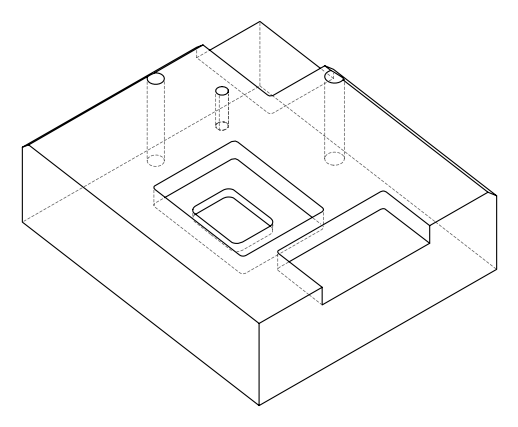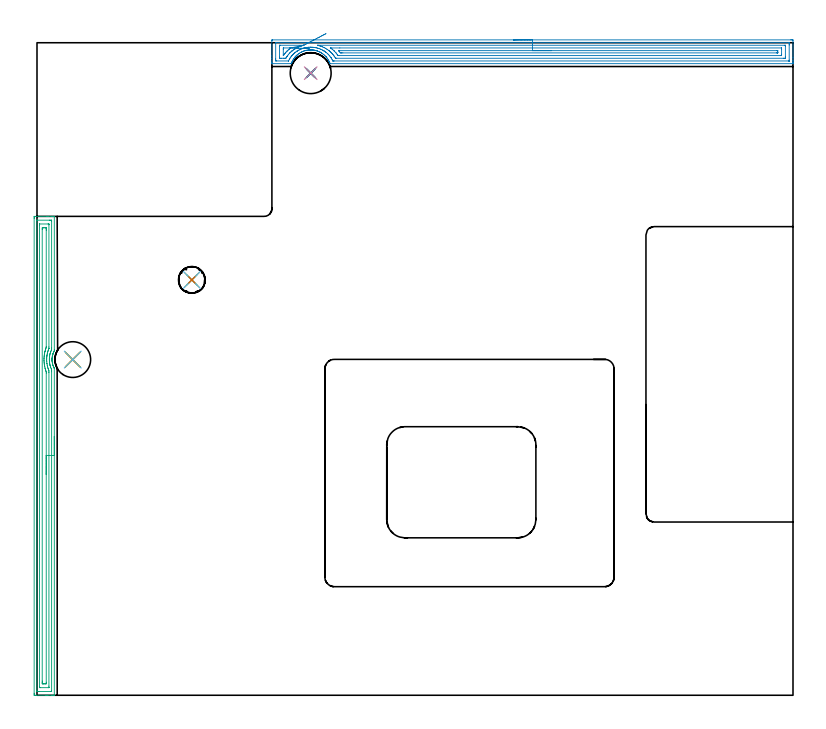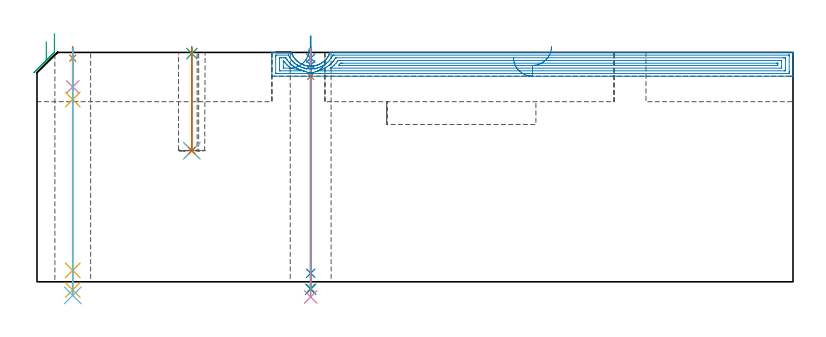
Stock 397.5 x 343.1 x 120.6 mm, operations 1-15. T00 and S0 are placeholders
(PLAN: 19 operations, 15 tool changes, 331.6 min)
(1 SPOT_DRILL | STEP1HOLE | NXT0321_9005460120000 | 0.05 min | 183 mm3)
(2 SPOT_DRILL_1 | STEP1HOLE_1 | NXT0321_9005460120000 | 0.05 min | 183 mm3)
(3 SPOT_DRILL_2 | STEP1POCKET | NXT0321_9005460120000 | 0.03 min | 2 mm3)
(4 DRILL_BLIND_HOLE_INTO_CENTER | STEP1HOLE | NXT0301_092 | 0.08 min | 1729 mm3)
(5 GUN_DRILL_THROUGH_HOLE | STEP1HOLE | UGT0307_009 | 0.61 min | 11714 mm3)
(6 DRILL_TO_ENLARGE_THROUGH_HOLE | STEP1HOLE | UGT0301_256 | 0.52 min | 19802 mm3)
(7 DRILL_BLIND_HOLE_INTO_CENTER_1 | STEP1HOLE_1 | NXT0301_055 | 0.06 min | 526 mm3)
(8 GUN_DRILL_THROUGH_HOLE_1 | STEP1HOLE_1 | UGT0307_006 | 0.62 min | 6979 mm3)
(9 DRILL_TO_ENLARGE_THROUGH_HOLE_1 | STEP1HOLE_1 | NXT0301_102 | 0.51 min | 9529 mm3)
(10 DRILL_TO_ENLARGE_THROUGH_HOLE_2 | STEP1HOLE_1 | UGT0301_052 | 0.52 min | 26519 mm3)
(11 DRILL_BLIND_HOLE_INTO_CENTER_2 | STEP1POCKET | NXT0301_055 | 0.22 min | 2787 mm3)
(12 DRILL_TO_ENLARGE_BLIND_HOLE | STEP1POCKET | UGT0301_374 | 0.22 min | 4054 mm3)
(13 BORE_BLIND_HOLE | STEP1POCKET | UGT0332_064 | 0.22 min | 1095 mm3)
(14 AREA_MILL | FG_CHAMFER_SURFACE | UGT0205_001 | 11.05 min | 21606 mm3)
(15 AREA_MILL_1 | FG_CHAMFER_SURFACE_1 | UGT0205_001 | 8.31 min | 14485 mm3)
(16 MILL_CORNER_NOTCH_RECTANGULAR | CORNER_NOTCH_RECTANGULAR | NXT0201_008 | Follow Part, ap 1.5, ae 75% | 108.59 min | 291078 mm3)
(17 MILL_RECTANGULAR_POCKET | POCKET_RECTANGULAR_STRAIGHT | NXT0201_009 | Follow Part, ap 2, ae 75% | 85.23 min | 469951 mm3)
(18 MILL_RECTANGULAR_POCKET_1 | POCKET_RECTANGULAR_STRAIGHT_1 | UGT0201_100 | Follow Part, ap 4.5, ae 75% | 2.2 min | 54042 mm3)
(19 MILL_SLOT | SLOT_PARTIAL_RECTANGULAR | NXT0201_009 | Follow Part, ap 2, ae 75% | 112.54 min | 310785 mm3)
(TOOL NXT0321_9005460120000 | NC Spot Drill, 142deg, 12mm, Carbide, Uncoated | D12 PA142 FL30 Z2)
(TOOL NXT0301_092 | Carbide Drill 12.1mm [860.1-1210-061A1-MM 2214] | D12.1 PA140 FL77 Z2)
(TOOL UGT0307_009 | Gun Drill 12 mm | D12 PA130 FL24 Z1)
(TOOL UGT0301_256 | Twist Drill 18.8 mm | D18.8 PA118 FL135 Z2)
(TOOL NXT0301_055 | Carbide Drill 8.4mm [860.1-0840-042A1-MM 2214] | D8.4 PA140 FL61 Z2)
(TOOL UGT0307_006 | Gun Drill 9 mm | D9 PA130 FL24 Z1)
(TOOL NXT0301_102 | Carbide Drill 13.5mm [860.1-1350-108A1-MM 2214] | D13.5 PA140 FL123 Z2)
(TOOL UGT0301_052 | Twist Drill 21.5 mm | D21.5 PA118 FL150 Z2)
(TOOL UGT0301_374 | Twist Drill Flat Bottom 13 mm | D13 PA180 FL101 Z2)
(TOOL UGT0332_064 | 14 mm Boring Bar Slip Fit | D14)
(TOOL UGT0205_001 | Chamfer Mill 20 x 3 x 45 deg. | D20 FL50 Z2)
(TOOL NXT0201_008 | ENDMILL 6mm [2P460-0600-NA 1630] | D6 FL26 Z6)
(TOOL NXT0201_009 | ENDMILL 8mm [2P460-0800-NA 1630] | D8 FL26 Z6)
(TOOL UGT0201_100 | End Mill 18 mm | D18 FL22 Z2)
(OP 1 SPOT_DRILL)
G17 G21 G94 G90
T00 M6
G54
G17 G0 G90 X18.8 Y176.5 S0 M3
G43 Z130.6 H0
G94 G81 G98 Z117.6 F250. R123.6
G80
M5
M2
(OP 2 SPOT_DRILL_1)
G17 G21 G94 G90
T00 M6
G54
G17 G0 G90 X143.9 Y327.1 S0 M3
G43 Z130.6 H0
G94 G81 G98 Z117.6 F250. R123.6
G80
M5
M2
(OP 3 SPOT_DRILL_2)
G17 G21 G94 G90
T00 M6
G54
G17 G0 G90 X81.4 Y218.4 S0 M3
G43 Z130.6 H0
G94 G81 G98 Z119.997 F250. R123.6
G80
M5
M2
(OP 4 DRILL_BLIND_HOLE_INTO_CENTER)
G17 G21 G94 G90
T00 M6
G54
G17 G0 G90 X18.8 Y176.5 S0 M3
G43 Z130.6 H1
G94 G81 G98 Z102.45 F250. R122.6
G80
M5
M2
(OP 5 GUN_DRILL_THROUGH_HOLE)
G17 G21 G94 G90
T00 M6
G54
G17 G0 G90 X18.8 Y176.5 M8
G43 Z130.6 H0
Z116.619
S716 M3
G94 G1 Z95.836 F125. M26
G4 X.084
Z6. F250.
G4 X.084
Z-4.298 F125.
G4 X.084
M5
M9
G0 Z116.619
Z130.6
M2
(OP 6 DRILL_TO_ENLARGE_THROUGH_HOLE)
G17 G21 G94 G90
T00 M6
G54
G17 G0 G90 X18.8 Y176.5 S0 M3
G43 Z130.6 H0
G94 G73 G98 Z-7.148 F250. Q18.25 R122.6
G80
M5
M2
(OP 7 DRILL_BLIND_HOLE_INTO_CENTER_1)
G17 G21 G94 G90
T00 M6
G54
G17 G0 G90 X143.9 Y327.1 S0 M3
G43 Z130.6 H1
G94 G81 G98 Z108. F250. R122.6
G80
M5
M2
(OP 8 GUN_DRILL_THROUGH_HOLE_1)
G17 G21 G94 G90
T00 M6
G54
G17 G0 G90 X143.9 Y327.1 M8
G43 Z130.6 H0
Z129.213
S716 M3
G94 G1 Z114.002 F125. M26
G4 X.084
Z4.5 F250.
G4 X.084
Z-3.598 F125.
G4 X.084
M5
M9
G0 Z129.213
Z130.6
M2
(OP 9 DRILL_TO_ENLARGE_THROUGH_HOLE_1)
G17 G21 G94 G90
T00 M6
G54
G17 G0 G90 X143.9 Y327.1 S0 M3
G43 Z130.6 H1
G94 G73 G98 Z-3.957 F250. Q12.456 R122.6
G80
M5
M2
(OP 10 DRILL_TO_ENLARGE_THROUGH_HOLE_2)
G17 G21 G94 G90
T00 M6
G54
G17 G0 G90 X143.9 Y327.1 S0 M3
G43 Z130.6 H0
G94 G73 G98 Z-7.959 F250. Q21.427 R122.6
G80
M5
M2
(OP 11 DRILL_BLIND_HOLE_INTO_CENTER_2)
G17 G21 G94 G90
T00 M6
G54
G17 G0 G90 X81.4 Y218.4 S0 M3
G43 Z130.6 H1
G94 G81 G98 Z68.9 F250. R122.6
G80
M5
M2
(OP 12 DRILL_TO_ENLARGE_BLIND_HOLE)
G17 G21 G94 G90
T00 M6
G54
G17 G0 G90 X81.4 Y218.4 S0 M3
G43 Z130.6 H0
G94 G73 G98 Z68.9 F250. Q12.925 R122.6
G80
M5
M2
(OP 13 BORE_BLIND_HOLE)
G17 G21 G94 G90
T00 M6
G54
G17 G0 G90 X81.4 Y218.4 S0 M3
G43 Z130.6 H0
G94 G85 G98 Z68.9 F250. R122.6
G80
M5
M2
(OP 14 AREA_MILL)
G17 G21 G94 G90
T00 M6
G54
G17 G0 G90 X250.5 Y344.6 S1061 M3
G43 Z130.6 H0
Z118.1
G94 G1 X250.538 Z117.228 F250.
X250.652 Z116.363
X250.841 Z115.512
X251.103 Z114.68
X251.437 Z113.874
X251.84 Z113.1
X252.309 Z112.364
X252.84 Z111.672
X253.429 Z111.029
X254.072 Z110.44
X254.764 Z109.908
X255.5 Z109.44
X256.274 Z109.037
X257.08 Z108.703
X257.912 Z108.441
X258.764 Z108.252
X259.628 Z108.138
X260.5 Z108.1
X396.366
X396.87 Y344.599 Z108.101
X397.368 Y344.595 Z108.103
X397.491 Y344.592 Z108.106
X397.5 Y344.101 Z108.596
Y335.253 Z117.442
Y333.846 Z118.85
Y333.483 Z119.212
Y332.758 Z119.941
Y332.509 Z120.191
Y332.123 Z120.568
X397.492 Y332.103 Z120.588
X397.317 Y332.1 Z120.6
X154.171
X154.073 Y332.104 Z120.59
X154.033 Y332.189 Z120.507
X153.952 Y332.396 Z120.303
X153.894 Y332.549 Z120.151
X153.876 Y332.595 Z120.105
X153.712 Y332.988 Z119.712
X153.64 Y333.136 Z119.563
X153.521 Y333.38 Z119.317
X153.467 Y333.483 Z119.213
X153.318 Y333.77 Z118.929
X153.274 Y333.845 Z118.854
X153.075 Y334.188 Z118.512
X152.784 Y334.65 Z118.049
X152.746 Y334.701 Z117.998
X152.664 Y334.811 Z117.885
X152.569 Y334.942 Z117.757
X152.456 Y335.095 Z117.604
X152.112 Y335.529 Z117.169
X151.97 Y335.696 Z117.001
X151.924 Y335.749 Z116.948
X151.851 Y335.826 Z116.87
X151.609 Y336.085 Z116.615
X151.282 Y336.409 Z116.289
X151.031 Y336.638 Z116.059
X150.633 Y336.971 Z115.728
X150.225 Y337.289 Z115.409
X150.137 Y337.353 Z115.346
X149.694 Y337.644 Z115.052
X149.616 Y337.692 Z115.004
X149.243 Y337.922 Z114.775
X149.169 Y337.964 Z114.733
X149.019 Y338.049 Z114.649
X148.79 Y338.17 Z114.53
X148.727 Y338.2 Z114.5
X148.35 Y338.377 Z114.32
X147.905 Y338.567 Z114.131
X147.456 Y338.737 Z113.961
X147.38 Y338.761 Z113.935
X147.285 Y338.792 Z113.905
X147.011 Y338.883 Z113.817
X146.981 Y338.891 Z113.808
X146.563 Y339.012 Z113.687
X146.486 Y339.032 Z113.667
X146.422 Y339.049 Z113.649
X146.046 Y339.129 Z113.571
X145.951 Y339.146 Z113.553
X145.669 Y339.196 Z113.501
X145.592 Y339.207 Z113.489
X145.223 Y339.26 Z113.437
X145.08 Y339.274 Z113.422
X144.775 Y339.304 Z113.389
X144.698 Y339.308 Z113.384
X144.534 Y339.317 Z113.374
X144.217 Y339.338 Z113.358
X144.11 Y339.341 Z113.356
X144.063 Y339.342 Z113.353
X144.03 Y339.343
X143.882 Y339.347 Z113.352
X143.77 Y339.346
X143.493 Y339.335 Z113.359
X143.389 Y339.33 Z113.366
X143.119 Y339.31 Z113.382
X142.988 Y339.303 Z113.393
X142.982 Y339.302
X142.909 Y339.294 Z113.4
X142.691 Y339.273 Z113.427
X142.541 Y339.256 Z113.443
X142.094 Y339.191 Z113.507
X142.015 Y339.176 Z113.522
X141.736 Y339.125 Z113.574
X141.568 Y339.09 Z113.61
X141.379 Y339.049 Z113.649
X141.201 Y339. Z113.696
X140.753 Y338.869 Z113.826
X140.307 Y338.723 Z113.974
X140.226 Y338.692 Z114.004
X139.858 Y338.552 Z114.146
X139.414 Y338.361 Z114.336
X139.013 Y338.169 Z114.529
X138.94 Y338.129 Z114.569
X138.736 Y338.015 Z114.679
X138.52 Y337.898 Z114.798
X138.07 Y337.622 Z115.076
X137.925 Y337.526 Z115.172
X137.626 Y337.327 Z115.371
X137.574 Y337.289 Z115.409
X137.149 Y336.955 Z115.744
X136.733 Y336.607 Z116.093
X136.65 Y336.53 Z116.169
X136.518 Y336.41 Z116.289
X136.247 Y336.138 Z116.561
X136.173 Y336.064 Z116.635
X136.102 Y335.989 Z116.711
X135.991 Y335.87 Z116.829
X135.839 Y335.707 Z116.99
X135.829 Y335.696 Z117.001
X135.755 Y335.609 Z117.089
X135.687 Y335.53 Z117.169
X135.344 Y335.095 Z117.605
X135.017 Y334.65 Z118.05
X134.945 Y334.543 Z118.156
X134.837 Y334.368 Z118.331
X134.707 Y334.159 Z118.54
X134.573 Y333.926 Z118.773
X134.483 Y333.77 Z118.929
X134.26 Y333.339 Z119.36
X134.2 Y333.214 Z119.485
X134.118 Y333.041 Z119.655
X134.052 Y332.903 Z119.795
X133.967 Y332.689 Z120.01
X133.902 Y332.527 Z120.173
X133.803 Y332.276 Z120.421
X133.748 Y332.129 Z120.564
X133.741 Y332.111 Z120.581
X133.651 Y332.106 Z120.589
X133.589 Y332.103 Z120.594
X133.527 Y332.105 Z120.595
X123.683 Y332.1 Z120.6
X123.508 Y332.103 Z120.588
X123.5 Y332.123 Z120.568
Y332.509 Z120.191
Y332.758 Z119.941
Y333.483 Z119.212
Y334.731 Z117.966
Y336.138 Z116.558
Y344.101 Z108.596
X123.502 Y344.365 Z108.333
X123.51 Y344.592 Z108.106
X123.739 Y344.599 Z108.099
X260.5 Y344.6 Z108.1
Y343.186 Z109.514
X395.113 Y343.185 Z109.515
X395.488 Y343.179 Z109.521
X395.492 Y343.058 Z109.642
X395.498 Y342.804 Z109.896
X395.5 Y342.332 Z110.368
Y341.917 Z110.783
X395.499 Y333.955 Z118.745
X395.492 Y333.54 Z119.16
X395.489 Y333.52 Z119.18
X395.484 Y333.518 Z119.182
X395.459 Y333.516 Z119.184
X395.405 Y333.515 Z119.185
X395.297 Y333.514 Z119.186
X156.291
X155.86 Y333.517 Z119.183
X155.645 Y333.519 Z119.181
X155.595 Y333.521 Z119.179
X155.568 Y333.541 Z119.159
X155.53 Y333.613 Z119.087
X155.428 Y333.805 Z118.895
X155.122 Y334.368 Z118.332
X154.69 Y335.099 Z117.601
X154.588 Y335.253 Z117.447
X154.534 Y335.331 Z117.369
X153.912 Y336.138 Z116.562
X153.64 Y336.465 Z116.235
X153.108 Y337.023 Z115.677
X152.746 Y337.372 Z115.328
X152.118 Y337.908 Z114.792
X151.851 Y338.121 Z114.579
X151.662 Y338.264 Z114.436
X151.098 Y338.653 Z114.047
X150.957 Y338.742 Z113.958
X150.874 Y338.792 Z113.908
X150.364 Y339.091 Z113.609
X150.063 Y339.255 Z113.445
X149.177 Y339.677 Z113.023
X149.162 Y339.684 Z113.016
X148.274 Y340.021 Z112.679
X147.758 Y340.188 Z112.512
X147.38 Y340.296 Z112.404
X147.012 Y340.394 Z112.306
X146.553 Y340.496 Z112.204
X146.516 Y340.504 Z112.196
X146.486 Y340.509 Z112.191
X146.191 Y340.562 Z112.138
X145.592 Y340.647 Z112.053
X145.494 Y340.659 Z112.041
X144.698 Y340.724 Z111.976
X144.523 Y340.735 Z111.965
X143.803 Y340.754 Z111.946
X143.613 Y340.751 Z111.949
X142.909 Y340.713 Z111.987
X142.766 Y340.703 Z111.997
X142.015 Y340.622 Z112.078
X141.962 Y340.615 Z112.085
X141.606 Y340.562 Z112.138
X141.197 Y340.486 Z112.214
X141.162 Y340.48 Z112.22
X141.121 Y340.47 Z112.23
X140.761 Y340.388 Z112.312
X140.476 Y340.316 Z112.384
X140.366 Y340.286 Z112.414
X140.226 Y340.244 Z112.456
X139.792 Y340.107 Z112.593
X139.332 Y339.952 Z112.748
X139.132 Y339.875 Z112.825
X138.627 Y339.677 Z113.023
X138.48 Y339.616 Z113.084
X138.461 Y339.608 Z113.092
X138.438 Y339.597 Z113.103
X137.892 Y339.333 Z113.367
X137.544 Y339.147 Z113.553
X137.314 Y339.019 Z113.681
X136.928 Y338.792 Z113.908
X136.756 Y338.687 Z114.013
X136.715 Y338.662 Z114.038
X136.65 Y338.618 Z114.082
X136.225 Y338.328 Z114.372
X135.755 Y337.973 Z114.727
X135.718 Y337.944 Z114.756
X135.673 Y337.908 Z114.792
X135.237 Y337.536 Z115.164
X134.861 Y337.197 Z115.503
X134.772 Y337.111 Z115.589
X134.686 Y337.023 Z115.677
X134.339 Y336.655 Z116.045
X133.967 Y336.248 Z116.452
X133.917 Y336.187 Z116.513
X133.878 Y336.138 Z116.562
X133.533 Y335.683 Z117.017
X133.219 Y335.253 Z117.447
X133.073 Y335.038 Z117.662
X132.821 Y334.617 Z118.083
X132.678 Y334.368 Z118.332
X132.252 Y333.556 Z119.144
X132.236 Y333.54 Z119.16
X132.221 Y333.525 Z119.175
X132.178 Y333.521 Z119.179
X132.142 Y333.519 Z119.181
X125.886 Y333.516 Z119.184
X125.513 Y333.522 Z119.178
X125.508 Y333.642 Z119.058
X125.502 Y333.896 Z118.804
X125.5 Y334.368 Z118.332
Y334.783 Z117.917
X125.501 Y342.745 Z109.955
X125.508 Y343.16 Z109.54
X125.511 Y343.18 Z109.52
X125.516 Y343.182 Z109.518
X125.541 Y343.184 Z109.516
X125.595 Y343.185 Z109.515
X125.703 Y343.186 Z109.514
X260.5
Y341.772 Z110.928
X392.965 Y341.771 Z110.929
X393.293 Y341.769 Z110.931
X393.402 Y341.768 Z110.932
X393.48 Y341.765 Z110.935
X393.49 Y341.652 Z111.048
X393.496 Y341.447 Z111.253
X393.499 Y341.243 Z111.457
X393.5 Y335.933 Z116.767
X393.493 Y335.253 Z117.447
X393.49 Y335.048 Z117.652
X393.48 Y334.935 Z117.765
X393.402 Y334.932 Z117.768
X393.293 Y334.931 Z117.769
X392.726 Y334.929 Z117.771
X392.399 Y334.928 Z117.772
X157.545 Y334.929 Z117.771
X157.217 Y334.93 Z117.77
X157.108 Y334.932 Z117.768
X157.021 Y334.935 Z117.765
X156.973 Y334.94 Z117.76
X156.946 Y334.981 Z117.719
X156.771 Y335.253 Z117.447
X156.323 Y335.958 Z116.742
X156.19 Y336.138 Z116.562
X155.803 Y336.652 Z116.048
X155.503 Y337.023 Z115.677
X155.428 Y337.112 Z115.588
X155.041 Y337.525 Z115.175
X154.672 Y337.908 Z114.792
X154.534 Y338.044 Z114.656
X154.136 Y338.402 Z114.298
X153.689 Y338.792 Z113.908
X153.64 Y338.834 Z113.866
X153.429 Y339.001 Z113.699
X152.746 Y339.487 Z113.213
X152.463 Y339.677 Z113.023
X151.851 Y340.054 Z112.646
X151.568 Y340.221 Z112.479
X151. Y340.52 Z112.18
X150.957 Y340.54 Z112.16
X150.91 Y340.562 Z112.138
X150.063 Y340.939 Z111.761
X149.426 Y341.192 Z111.508
X149.169 Y341.286 Z111.414
X148.685 Y341.447 Z111.253
X148.274 Y341.57 Z111.13
X148.097 Y341.623 Z111.077
X147.848 Y341.69 Z111.01
X147.621 Y341.753 Z110.947
X147.574 Y341.767 Z110.933
X147.586 Y341.768 Z110.932
X147.674 Y341.77 Z110.93
X147.774 Y341.771 Z110.929
X147.946 Y341.772 Z110.928
X260.5
Y340.357 Z112.343
X391.374
X391.429 Y340.356 Z112.344
X391.468 Y340.353 Z112.347
X391.485 Y340.351 Z112.349
X391.49 Y340.336 Z112.364
X391.495 Y340.118 Z112.582
X391.5 Y339.682 Z113.018
Y337.027 Z115.673
X391.494 Y336.583 Z116.117
X391.49 Y336.364 Z116.336
X391.483 Y336.349 Z116.351
X391.455 Y336.347 Z116.353
X391.396 Y336.344 Z116.356
X391.297 Y336.343 Z116.357
X159.005
X158.797 Y336.344 Z116.356
X158.455 Y336.347 Z116.353
X158.289 Y336.35 Z116.35
X158.111 Y336.595 Z116.105
X157.783 Y337.023 Z115.677
X157.217 Y337.748 Z114.952
X157.076 Y337.908 Z114.792
X156.323 Y338.711 Z113.989
X156.237 Y338.792 Z113.908
X155.428 Y339.52 Z113.18
X155.241 Y339.677 Z113.023
X154.914 Y339.938 Z112.762
X154.534 Y340.225 Z112.475
X154.383 Y340.342 Z112.358
X154.374 Y340.351 Z112.349
X154.375 Y340.352 Z112.348
X154.425 Y340.354 Z112.346
X154.534 Y340.356 Z112.344
X159.229 Y340.357 Z112.343
X260.5
Y338.943 Z113.757
X388.822
X389.474 Y338.936 Z113.764
X389.49 Y338.887 Z113.813
X389.492 Y338.792 Z113.908
X389.499 Y338.122 Z114.578
Y337.908 Z114.792
X389.497 Y337.824 Z114.876
X389.494 Y337.782 Z114.918
X389.491 Y337.767 Z114.933
X389.43 Y337.764 Z114.936
X389.126 Y337.759 Z114.941
X388.974 Y337.757 Z114.943
X160.794
X160.051 Y337.758 Z114.942
X159.899 Y337.76 Z114.94
X159.748 Y337.764 Z114.936
X159.497 Y337.78 Z114.92
X159.392 Y337.908 Z114.792
X159.005 Y338.382 Z114.318
X158.655 Y338.792 Z113.908
X158.558 Y338.908 Z113.792
X158.535 Y338.936 Z113.764
X158.599 Y338.939 Z113.761
X158.7 Y338.941 Z113.759
X158.853 Y338.943 Z113.757
X159.005
X260.5
X261.372 Z113.795
X262.237 Z113.909
X263.088 Z114.098
X263.92 Z114.36
X264.726 Z114.694
X265.5 Z115.097
X266.236 Z115.565
X266.928 Z116.096
X267.571 Z116.686
X268.16 Z117.329
X268.692 Z118.021
X269.16 Z118.757
X269.563 Z119.531
X269.897 Z120.337
X270.159 Z121.169
X270.348 Z122.02
X270.462 Z122.885
X270.5 Z123.757
G0 Z130.6
X152.002 Y347.903
Z115.814
G1 X151.647 Y347.718 Z115.039
X151.233 Y347.502 Z114.302
X150.765 Y347.258 Z113.608
X150.244 Y346.986 Z112.963
X149.675 Y346.69 Z112.372
X149.063 Y346.37 Z111.839
X148.412 Y346.031 Z111.368
X147.727 Y345.673 Z110.962
X147.013 Y345.301 Z110.626
X146.276 Y344.917 Z110.361
X145.522 Y344.523 Z110.17
X144.755 Y344.123 Z110.053
X143.983 Y343.72 Z110.012
X143.21 Y343.317 Z110.048
X142.443 Y342.917 Z110.159
X141.687 Y342.522 Z110.345
X140.949 Y342.137 Z110.605
X140.233 Y341.764 Z110.936
X140.226 Y341.761 Z110.939
X139.978 Y341.693 Z111.007
X139.583 Y341.584 Z111.116
X139.332 Y341.514 Z111.186
X139.28 Y341.499 Z111.201
X139.113 Y341.447 Z111.253
X138.609 Y341.277 Z111.423
X138.438 Y341.217 Z111.483
X137.963 Y341.032 Z111.668
X137.544 Y340.861 Z111.839
X137.335 Y340.769 Z111.931
X136.88 Y340.562 Z112.138
X136.726 Y340.486 Z112.214
X136.65 Y340.447 Z112.253
X136.151 Y340.171 Z112.529
X135.755 Y339.942 Z112.758
X135.59 Y339.841 Z112.859
X135.328 Y339.677 Z113.023
X135.049 Y339.492 Z113.208
X134.861 Y339.362 Z113.338
X134.534 Y339.116 Z113.584
X134.114 Y338.792 Z113.908
X134.033 Y338.727 Z113.973
X133.967 Y338.672 Z114.028
X133.558 Y338.312 Z114.388
X133.118 Y337.908 Z114.792
X133.095 Y337.885 Z114.815
X133.073 Y337.863 Z114.837
X132.664 Y337.428 Z115.272
X132.294 Y337.023 Z115.677
X132.24 Y336.961 Z115.739
X132.178 Y336.886 Z115.814
X131.852 Y336.461 Z116.239
X131.61 Y336.138 Z116.562
X131.474 Y335.95 Z116.75
X131.284 Y335.675 Z117.025
X130.869 Y335.014 Z117.686
X130.817 Y334.939 Z117.761
X130.71 Y334.936 Z117.764
X130.39 Y334.933 Z117.767
X129.821 Y334.931 Z117.769
X129.496
X128.601
X128.033
X127.707 Y334.932 Z117.768
X127.599 Y334.934 Z117.766
X127.521 Y334.937 Z117.763
X127.51 Y335.048 Z117.652
X127.504 Y335.253 Z117.447
X127.501 Y335.457 Z117.243
Y341.447 Z111.253
X127.502 Y341.65 Z111.05
X127.507 Y341.72 Z110.98
X127.512 Y341.765 Z110.935
X127.544 Y341.766 Z110.934
X127.707 Y341.769 Z110.931
X128.035 Y341.771 Z110.929
X139.954
X140.226 Y341.767 Z110.933
X140.233 Y341.765 Z110.935
Y341.764 Z110.936
X133.381 Y340.351 Z112.349
X133.337 Y340.3 Z112.4
X133.168 Y340.166 Z112.534
X132.841 Y339.906 Z112.794
X132.556 Y339.677 Z113.023
X132.351 Y339.507 Z113.193
X132.178 Y339.359 Z113.341
X131.88 Y339.088 Z113.612
X131.562 Y338.792 Z113.908
X131.422 Y338.656 Z114.044
X131.284 Y338.517 Z114.183
X130.988 Y338.2 Z114.5
X130.721 Y337.908 Z114.792
X130.568 Y337.732 Z114.968
X130.39 Y337.52 Z115.18
X130.171 Y337.239 Z115.461
X130.005 Y337.023 Z115.677
X129.877 Y336.851 Z115.849
X129.79 Y336.732 Z115.968
X129.542 Y336.389 Z116.311
X129.514 Y336.353 Z116.347
X129.51 Y336.375 Z116.325
X129.505 Y336.589 Z116.111
X129.5 Y337.018 Z115.682
Y339.673 Z113.027
X129.506 Y340.117 Z112.583
X129.51 Y340.336 Z112.364
X129.517 Y340.351 Z112.349
X129.545 Y340.353 Z112.347
X129.604 Y340.356 Z112.344
X129.703 Y340.357 Z112.343
X132.853
X133.073 Y340.356 Z112.344
X133.283 Y340.354 Z112.346
X133.381 Y340.351 Z112.349
X134.251 Y340.324 Z112.414
X135.111 Y340.298 Z112.554
X135.956 Y340.273 Z112.768
X136.78 Y340.248 Z113.056
X137.575 Y340.224 Z113.414
X138.336 Y340.2 Z113.84
X139.057 Y340.179 Z114.331
X139.732 Y340.158 Z114.883
X140.357 Y340.139 Z115.491
X140.926 Y340.122 Z116.152
X141.436 Y340.106 Z116.86
X141.882 Y340.093 Z117.61
X142.261 Y340.081 Z118.395
X142.57 Y340.072 Z119.211
X142.807 Y340.065 Z120.051
X142.969 Y340.06 Z120.908
X143.057 Y340.057 Z121.776
X143.069 Z122.648
G0 Z130.6
M5
M2
(OP 15 AREA_MILL_1)
G17 G21 G94 G90
T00 M6
G54
G17 G0 G90 X9.1 Y136.103 S1061 M3
G43 Z130.6 H0
G94 G1 Y136.065 Z129.728 F250.
Y135.951 Z128.863
Y135.762 Z128.012
Y135.5 Z127.18
Y135.166 Z126.374
Y134.763 Z125.6
Y134.294 Z124.864
Y133.763 Z124.172
Y133.174 Z123.529
Y132.531 Z122.939
Y131.838 Z122.408
Y131.103 Z121.94
Y130.329 Z121.537
Y129.523 Z121.203
Y128.691 Z120.941
Y127.839 Z120.752
Y126.974 Z120.638
Y126.103 Z120.6
Y0.151
X9.094 Y0.01 Z120.593
X8.794 Y0. Z120.293
X8.363 Z119.862
X7.767 Z119.261
X5.705 Z117.203
X5.122 Z116.617
X4.532 Z116.028
X-0.458 Z111.039
X-1.048 Y0.002 Z110.449
X-1.27 Y0.004 Z110.227
X-1.491 Y0.009 Z110.006
X-1.495 Y0.145 Z110.003
X-1.499 Y0.597 Z110.001
X-1.5 Y1.054 Z110.
Y250.768
X-1.499 Y251.203 Z110.001
X-1.495 Y251.655 Z110.003
X-1.492 Y251.791 Z110.006
X-1.048 Y251.8 Z110.449
X5.122 Z116.617
X5.705 Z117.203
X6.004 Z117.501
X7.767 Z119.262
X8.363 Z119.862
X8.648 Z120.147
X8.795 Y251.799 Z120.294
X9.094 Y251.79 Z120.593
X9.1 Y251.649 Z120.6
Y181.64
X9.093 Y181.099 Z120.589
X9.091 Y181.077 Z120.588
X8.872 Y180.655 Z120.372
X8.77 Y180.439 Z120.269
X8.648 Y180.149 Z120.146
X8.583 Y179.994 Z120.082
X8.57 Y179.96 Z120.069
X8.531 Y179.856 Z120.027
X8.479 Y179.723 Z119.977
X8.41 Y179.545 Z119.909
X8.368 Y179.424 Z119.867
X8.364 Y179.41 Z119.862
X8.342 Y179.338 Z119.841
X8.255 Y179.039 Z119.753
X8.236 Y178.964 Z119.733
X8.155 Y178.651 Z119.654
X8.09 Y178.341 Z119.59
X8.062 Y178.205 Z119.561
X8.058 Y178.18 Z119.557
X8.042 Y178.072 Z119.538
X7.991 Y177.757 Z119.489
X7.954 Y177.428 Z119.453
X7.943 Y177.31 Z119.438
X7.937 Y177.181 Z119.426
X7.926 Y177.034 Z119.42
Y177.033
X7.922 Y176.958 Z119.414
X7.914 Y176.863 Z119.41
X7.913 Y176.824
Y176.762 Z119.408
X7.909 Y176.463 Z119.404
X7.908 Y176.416
X7.913 Y176.289 Z119.407
X7.915 Y176.204 Z119.411
X7.922 Y176.066 Z119.414
X7.924 Y175.969 Z119.418
X7.953 Y175.604 Z119.449
X7.96 Y175.521 Z119.456
X7.976 Y175.397 Z119.472
X8.017 Y175.075 Z119.515
X8.097 Y174.627 Z119.596
X8.197 Y174.181 Z119.695
X8.278 Y173.877 Z119.777
X8.359 Y173.603 Z119.859
X8.367 Y173.576 Z119.867
X8.462 Y173.316 Z119.959
X8.473 Y173.286 Z119.97
X8.501 Y173.215 Z119.999
X8.581 Y173.019 Z120.076
X8.651 Y172.837 Z120.151
X8.705 Y172.721 Z120.201
X8.822 Y172.457 Z120.321
X8.851 Y172.392 Z120.35
X8.942 Y172.215 Z120.441
X9.013 Y172.075 Z120.512
X9.091 Y171.923 Z120.586
X9.095 Y171.9 Z120.59
X9.1 Y171.83 Z120.6
Y126.103
X7.686 Z119.186
X7.685 Y2.178 Z119.185
X7.684 Y2.077 Z119.184
X7.681 Y2.027 Z119.181
X7.68 Y2.011 Z119.18
X7.637 Y2.009 Z119.137
X7.26 Y2.002 Z118.76
X1.091 Y2. Z112.591
X0.715 Y2.001 Z112.215
X0.206 Y2.003 Z111.706
X0.011 Y2.01 Z111.511
X-0.079 Y2.02 Z111.421
X-0.084 Y2.297 Z111.416
X-0.085 Y2.381 Z111.415
Y249.622
X-0.084 Y249.723 Z111.416
X-0.081 Y249.773 Z111.419
X-0.08 Y249.789 Z111.42
X-0.037 Y249.791 Z111.463
X0.34 Y249.799 Z111.84
X6.509 Y249.8 Z118.009
X6.885 Y249.799 Z118.385
X7.394 Y249.797 Z118.894
X7.589 Y249.79 Z119.089
X7.679 Y249.78 Z119.179
X7.684 Y249.503 Z119.184
X7.685 Y249.419 Z119.185
Y182.614
X7.684 Y182.532 Z119.184
X7.673 Y181.735 Z119.173
X7.634 Y181.64 Z119.134
X7.413 Y181.106 Z118.913
X7.27 Y180.748 Z118.77
X7.163 Y180.467 Z118.663
X6.964 Y179.856 Z118.464
X6.953 Y179.822 Z118.453
X6.946 Y179.795 Z118.446
X6.885 Y179.563 Z118.385
X6.774 Y179.077 Z118.274
X6.752 Y178.964 Z118.252
X6.638 Y178.323 Z118.138
X6.601 Y178.072 Z118.101
X6.542 Y177.528 Z118.042
X6.519 Y177.181 Z118.019
X6.502 Y176.677 Z118.002
X6.501 Y176.289 Z118.001
X6.521 Y175.765 Z118.021
X6.551 Y175.397 Z118.051
X6.625 Y174.769 Z118.125
X6.666 Y174.505 Z118.166
X6.731 Y174.143 Z118.231
X6.828 Y173.671 Z118.328
X6.841 Y173.613 Z118.341
X6.885 Y173.437 Z118.385
X7.096 Y172.721 Z118.596
X7.213 Y172.39 Z118.713
X7.436 Y171.83 Z118.936
X7.582 Y171.469 Z119.082
X7.679 Y171.219 Z119.179
X7.684 Y171.022 Z119.184
X7.685 Y170.938 Z119.185
X7.686 Y170.128 Z119.186
Y126.103
X6.271 Z117.771
Y4.786
X6.266 Y4.164 Z117.766
X6.265 Y4.031 Z117.765
X6.258 Y4.01 Z117.758
X6.22 Y4.005 Z117.72
X6.165 Y4.001 Z117.665
X1.758 Y4. Z113.258
X1.596 Y4.003 Z113.096
X1.434 Y4.007 Z112.934
X1.335 Y4.012 Z112.835
X1.333 Y4.074 Z112.833
X1.331 Y4.164 Z112.831
X1.329 Y4.435 Z112.829
Y247.014
X1.333 Y247.636 Z112.833
X1.335 Y247.769 Z112.835
X1.342 Y247.79 Z112.842
X1.38 Y247.795 Z112.88
X1.435 Y247.799 Z112.935
X5.842 Y247.8 Z117.342
X6.004 Y247.797 Z117.504
X6.166 Y247.793 Z117.666
X6.265 Y247.788 Z117.765
X6.267 Y247.726 Z117.767
X6.269 Y247.636 Z117.769
X6.271 Y247.365 Z117.771
Y183.153
X6.268 Y182.532 Z117.768
X6.266 Y182.397 Z117.766
X6.263 Y182.332 Z117.763
X6.248 Y182.284 Z117.748
X6.004 Y181.661 Z117.504
X5.996 Y181.64 Z117.496
X5.865 Y181.263 Z117.365
X5.774 Y180.98 Z117.274
X5.703 Y180.748 Z117.203
X5.574 Y180.291 Z117.074
X5.469 Y179.856 Z116.969
X5.405 Y179.57 Z116.905
X5.291 Y178.964 Z116.791
X5.266 Y178.819 Z116.766
X5.215 Y178.473 Z116.715
X5.164 Y178.072 Z116.664
X5.16 Y178.035 Z116.66
X5.122 Y177.643 Z116.622
X5.098 Y177.205 Z116.598
X5.097 Y177.181 Z116.597
X5.082 Y176.329 Z116.582
X5.083 Y176.289 Z116.583
X5.121 Y175.399 Z116.621
X5.122 Y175.379 Z116.622
X5.219 Y174.505 Z116.719
X5.234 Y174.392 Z116.734
X5.368 Y173.613 Z116.868
X5.434 Y173.298 Z116.934
X5.57 Y172.721 Z117.07
X5.749 Y172.087 Z117.249
X5.831 Y171.83 Z117.331
X6.004 Y171.347 Z117.504
X6.162 Y170.938 Z117.662
X6.264 Y170.674 Z117.764
X6.269 Y170.046 Z117.769
X6.271 Y169.776 Z117.771
Y126.103
X4.857 Z116.357
X4.856 Y6.84 Z116.356
X4.853 Y6.22 Z116.353
X4.85 Y6.018 Z116.35
X4.656 Y6.01 Z116.156
X4.241 Y6.001 Z115.741
X4.189 Y6. Z115.689
X3.359 Z114.859
X3.307 Z114.807
X2.935 Y6.006 Z114.435
X2.755 Y6.01 Z114.255
X2.75 Y6.112 Z114.25
X2.745 Y6.57 Z114.245
X2.743 Y6.84 Z114.243
Y7.464
Y244.96
X2.747 Y245.58 Z114.247
X2.75 Y245.782 Z114.25
X2.944 Y245.79 Z114.444
X3.359 Y245.799 Z114.859
X3.411 Y245.8 Z114.911
X4.241 Z115.741
X4.293 Z115.793
X4.665 Y245.794 Z116.165
X4.845 Y245.79 Z116.345
X4.85 Y245.688 Z116.35
X4.855 Y245.23 Z116.355
X4.857 Y244.96 Z116.357
Y244.337
Y183.423
X4.855 Y183.112 Z116.355
X4.853 Y182.956 Z116.353
X4.85 Y182.88 Z116.35
X4.836 Y182.821 Z116.336
X4.733 Y182.532 Z116.233
X4.603 Y182.165 Z116.103
X4.433 Y181.64 Z115.933
X4.388 Y181.491 Z115.888
X4.241 Y180.982 Z115.741
X4.195 Y180.795 Z115.695
X4.184 Y180.748 Z115.684
X4.034 Y180.065 Z115.534
X3.995 Y179.856 Z115.495
X3.897 Y179.312 Z115.397
X3.843 Y178.964 Z115.343
X3.789 Y178.529 Z115.289
X3.743 Y178.072 Z115.243
X3.714 Y177.713 Z115.214
X3.689 Y177.181 Z115.189
X3.681 Y176.855 Z115.181
X3.673 Y176.289 Z115.173
X3.684 Y175.96 Z115.184
X3.711 Y175.397 Z115.211
X3.738 Y175.014 Z115.238
X3.792 Y174.505 Z115.292
X3.848 Y174.011 Z115.348
X3.914 Y173.613 Z115.414
X4.035 Y172.93 Z115.535
X4.08 Y172.721 Z115.58
X4.241 Y172.018 Z115.741
X4.293 Y171.83 Z115.793
X4.314 Y171.755 Z115.814
X4.565 Y170.938 Z116.065
X4.745 Y170.428 Z116.245
X4.83 Y170.186 Z116.33
X4.85 Y170.111 Z116.35
X4.852 Y170.046 Z116.352
X4.856 Y169.423 Z116.356
X4.857 Y126.103 Z116.357
Y125.231 Z116.395
Y124.366 Z116.509
Y123.514 Z116.698
Y122.682 Z116.96
Y121.876 Z117.294
Y121.103 Z117.697
Y120.367 Z118.166
Y119.675 Z118.697
Y119.032 Z119.286
Y118.442 Z119.929
Y117.911 Z120.621
Y117.442 Z121.357
Y117.04 Z122.131
Y116.706 Z122.937
Y116.443 Z123.769
Y116.255 Z124.621
Y116.141 Z125.486
Y116.103 Z126.357
G0 Z130.6
M5
M2
